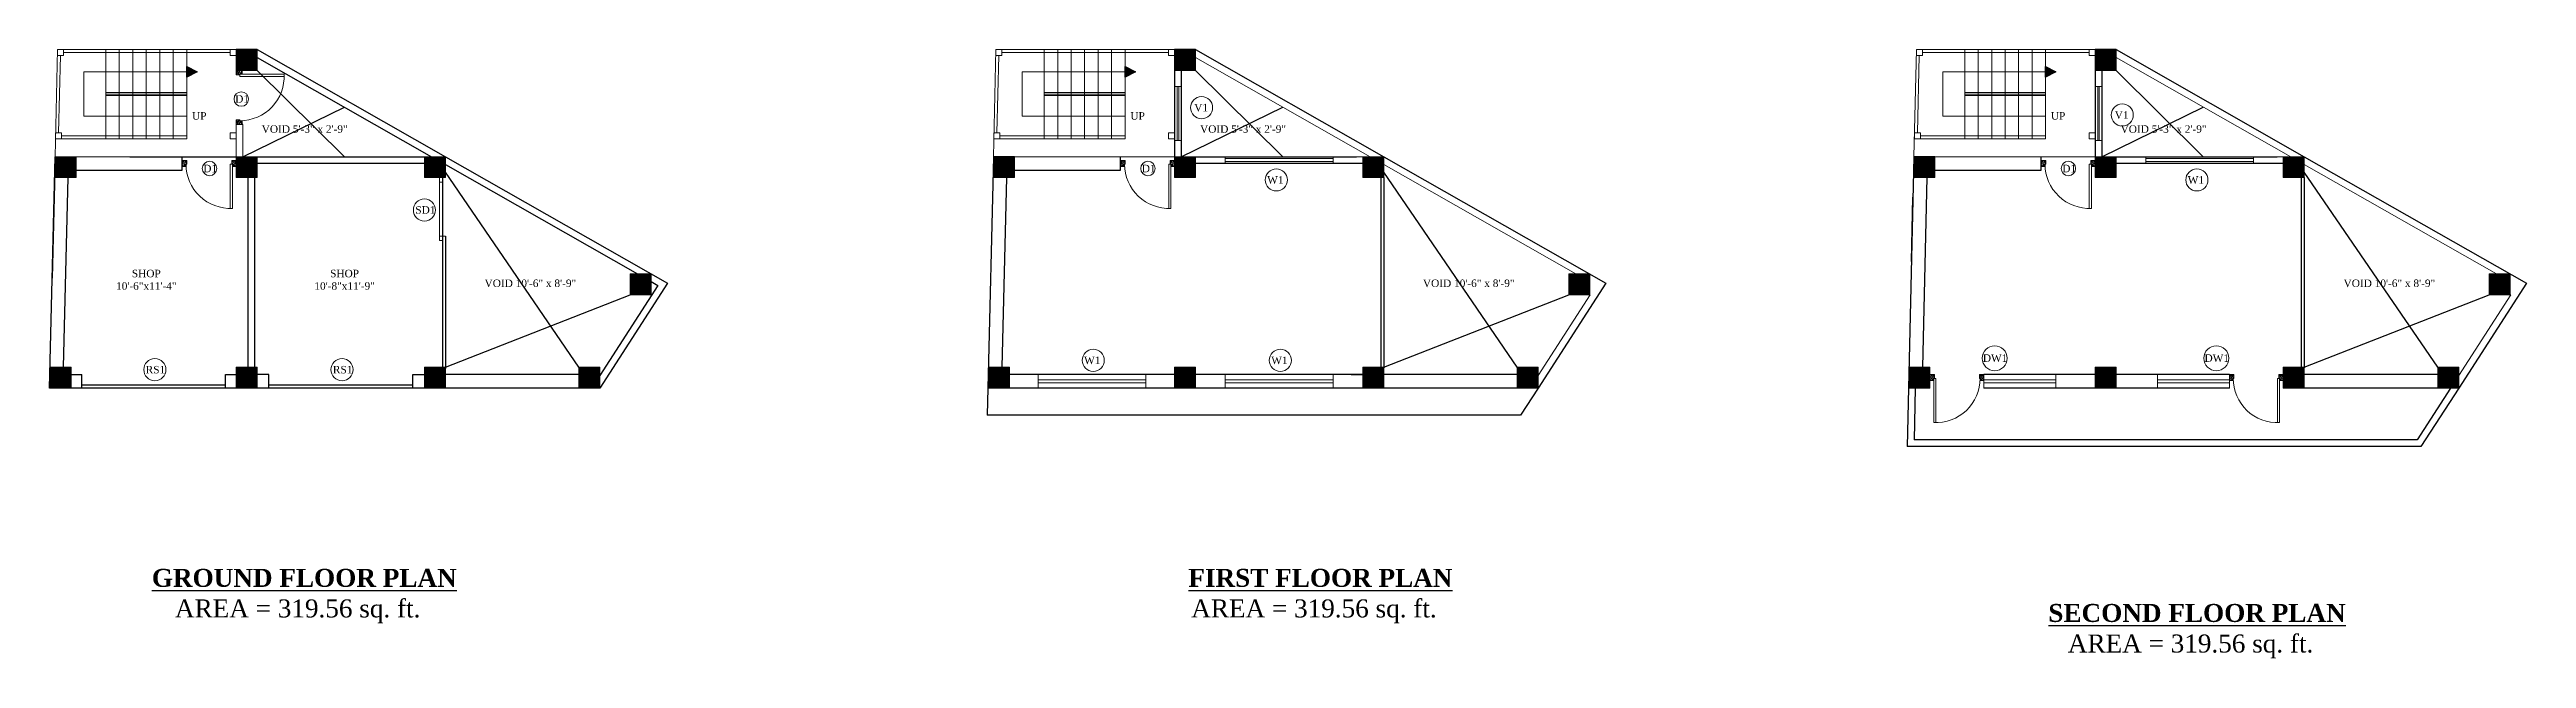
# Model space of a CAD drawing. Header units: inches. Extents: x 155573 to 346502, y -56182 to -26384.
# Drawn here: x 155573 to 157226, y -26790 to -26384 of the extents above; entities that cross this region are included whole.
import ezdxf

# ---------------------------------------------------------------- set-up
doc = ezdxf.new("R2010")
doc.units = ezdxf.units.IN
doc.header["$LTSCALE"] = 5
doc.header["$MEASUREMENT"] = 0
for name, color, linetype, lineweight in [('A-WALL', 7, 'Continuous', 9), ('DOOR', 62, 'Continuous', 0), ('Dw', 2, 'Continuous', 18)]:
    doc.layers.add(name, color=color, linetype=linetype, lineweight=lineweight)
doc.layers.add('TEXT', color=6, linetype='Continuous')
doc.layers.add('WALL', color=7, linetype='Continuous')
doc.styles.add('ordinary', font='times.ttf')

# ---------------------------------------------------------------- blocks, each defined once
blk = doc.blocks.new('A$C27B36B59')
at = {"layer": 'DOOR'}
for p, q in [((0, 4), (0, 0)), ((2.5, 4), (0, 4)), ((0, 0), (3, 0)), ((2.5, 2.5), (2.5, 4)), ((3, 2.5), (2.5, 2.5)), ((3, 0), (3, 2.5))]:
    blk.add_line(p, q, dxfattribs=at)
for centre, radius, start, end in [((-1.4, -0.5), 4.75, 22.1411, 72.838), ((1.3, 2.1), 1.64, 45.138, 144.8948), ((2.2, 0.3), 2.49, 83.3149, 152.658), ((0.1, 0.4), 2.05, 349.4875, 93.6805), ((2, -0.5), 2.01, 58.7447, 166.495), ((-0.1, 0.3), 1.13, 343.542, 86.947), ((2.1, -0.4), 1.17, 38.2816, 160.1519)]:
    blk.add_arc(centre, radius, start, end, dxfattribs=at)
blk = doc.blocks.new('D2')
at = {"layer": 'DOOR'}
for p, q in [((74474, 24047.6), (74474, 24018.1)), ((74474, 24047.6), (74475.5, 24047.6)), ((74475.5, 24047.6), (74475.5, 24018.1))]:
    blk.add_line(p, q, dxfattribs=at)
blk.add_arc((74474, 24047.6), 29.5, 180, 272.9146, dxfattribs=at)
at = {"layer": 'DOOR', "xscale": -1, "rotation": 180}
blk.add_blockref('A$C27B36B59', (74442, 24050.1), dxfattribs=at)
at = {"layer": 'DOOR', "rotation": 180}
blk.add_blockref('A$C27B36B59', (74478, 24050.1), dxfattribs=at)

msp = doc.modelspace()

# ---------------------------------------------------------------- hatches: boundary and pattern name
at = {"ltscale": 5}
for points in [[(155664.4, -26402.7), (155664.4, -26395.7), (155671.3, -26399.2)], [(156290.5, -26402.7), (156290.5, -26395.7), (156297.4, -26399.2)], [(156904.7, -26402.7), (156904.7, -26395.7), (156911.6, -26399.2)]]:
    msp.add_hatch(color=256, dxfattribs=at).paths.add_polyline_path(points)
at = {"layer": 'WALL', "linetype": 'ByBlock', "ltscale": 5, "true_color": 0xf8991e}
h = msp.add_hatch(color=30, dxfattribs=at)
h.dxf.hatch_style = 1
h.paths.add_polyline_path([(155711.4, -26384.4), (155697.4, -26384.4), (155697.4, -26398.4), (155711.4, -26398.4)])
h = msp.add_hatch(color=30, dxfattribs=at)
h.dxf.hatch_style = 1
h.paths.add_polyline_path([(156323.5, -26398.4), (156337.5, -26398.4), (156337.5, -26384.4), (156323.5, -26384.4)])
h = msp.add_hatch(color=30, dxfattribs=at)
h.dxf.hatch_style = 1
h.paths.add_polyline_path([(156937.7, -26398.4), (156951.7, -26398.4), (156951.7, -26384.4), (156937.7, -26384.4)])
h = msp.add_hatch(color=30, dxfattribs=at)
h.dxf.hatch_style = 1
h.paths.add_polyline_path([(155590.5, -26455.8), (155576.5, -26455.8), (155576.5, -26469.8), (155590.5, -26469.8)])
h = msp.add_hatch(color=30, dxfattribs=at)
h.dxf.hatch_style = 1
h.paths.add_polyline_path([(155711.4, -26455.8), (155697.4, -26455.8), (155697.4, -26469.8), (155711.4, -26469.8)])
h = msp.add_hatch(color=30, dxfattribs=at)
h.dxf.hatch_style = 1
h.paths.add_polyline_path([(155837, -26469.8), (155837, -26455.8), (155823, -26455.8), (155823, -26469.8)])
h = msp.add_hatch(color=30, dxfattribs=at)
h.dxf.hatch_style = 1
h.paths.add_polyline_path([(156202.6, -26469.8), (156216.6, -26469.8), (156216.6, -26455.8), (156202.6, -26455.8)])
h = msp.add_hatch(color=30, dxfattribs=at)
h.dxf.hatch_style = 1
h.paths.add_polyline_path([(156323.5, -26469.8), (156337.5, -26469.8), (156337.5, -26455.8), (156323.5, -26455.8)])
h = msp.add_hatch(color=30, dxfattribs=at)
h.dxf.hatch_style = 1
h.paths.add_polyline_path([(156463.1, -26469.8), (156463.1, -26455.8), (156449.1, -26455.8), (156449.1, -26469.8)])
h = msp.add_hatch(color=30, dxfattribs=at)
h.dxf.hatch_style = 1
h.paths.add_polyline_path([(156816.8, -26469.8), (156830.8, -26469.8), (156830.8, -26455.8), (156816.8, -26455.8)])
h = msp.add_hatch(color=30, dxfattribs=at)
h.dxf.hatch_style = 1
h.paths.add_polyline_path([(156937.7, -26469.8), (156951.7, -26469.8), (156951.7, -26455.8), (156937.7, -26455.8)])
h = msp.add_hatch(color=30, dxfattribs=at)
h.dxf.hatch_style = 1
h.paths.add_polyline_path([(157077.3, -26469.8), (157077.3, -26455.8), (157063.3, -26455.8), (157063.3, -26469.8)])
h = msp.add_hatch(color=30, dxfattribs=at)
h.dxf.hatch_style = 1
h.paths.add_polyline_path([(155960.3, -26533.9), (155960.3, -26547.9), (155974.3, -26547.9), (155974.3, -26533.9)])
h = msp.add_hatch(color=30, dxfattribs=at)
h.dxf.hatch_style = 1
h.paths.add_polyline_path([(156586.5, -26533.9), (156586.5, -26547.9), (156600.5, -26547.9), (156600.5, -26533.9)])
h = msp.add_hatch(color=30, dxfattribs=at)
h.dxf.hatch_style = 1
h.paths.add_polyline_path([(157200.7, -26533.9), (157200.7, -26547.9), (157214.7, -26547.9), (157214.7, -26533.9)])
h = msp.add_hatch(color=30, dxfattribs=at)
h.dxf.hatch_style = 1
h.paths.add_polyline_path([(155573.2, -26596.1), (155573.2, -26610.1), (155587.2, -26610.1), (155587.2, -26596.1)])
h = msp.add_hatch(color=30, dxfattribs=at)
h.dxf.hatch_style = 1
h.paths.add_polyline_path([(155697.4, -26596.1), (155697.4, -26610.1), (155711.4, -26610.1), (155711.4, -26596.1)])
h = msp.add_hatch(color=30, dxfattribs=at)
h.dxf.hatch_style = 1
h.paths.add_polyline_path([(155823, -26596.1), (155823, -26610.1), (155837, -26610.1), (155837, -26596.1)])
h = msp.add_hatch(color=30, dxfattribs=at)
h.dxf.hatch_style = 1
h.paths.add_polyline_path([(155926, -26596.1), (155926, -26610.1), (155940, -26610.1), (155940, -26596.1)])
h = msp.add_hatch(color=30, dxfattribs=at)
h.dxf.hatch_style = 1
h.paths.add_polyline_path([(156199.3, -26596.1), (156199.3, -26610.1), (156213.3, -26610.1), (156213.3, -26596.1)])
h = msp.add_hatch(color=30, dxfattribs=at)
h.dxf.hatch_style = 1
h.paths.add_polyline_path([(156323.5, -26596.1), (156323.5, -26610.1), (156337.5, -26610.1), (156337.5, -26596.1)])
h = msp.add_hatch(color=30, dxfattribs=at)
h.dxf.hatch_style = 1
h.paths.add_polyline_path([(156449.1, -26596.1), (156449.1, -26610.1), (156463.1, -26610.1), (156463.1, -26596.1)])
h = msp.add_hatch(color=30, dxfattribs=at)
h.dxf.hatch_style = 1
h.paths.add_polyline_path([(156552.1, -26596.1), (156552.1, -26610.1), (156566.1, -26610.1), (156566.1, -26596.1)])
h = msp.add_hatch(color=30, dxfattribs=at)
h.dxf.hatch_style = 1
h.paths.add_polyline_path([(156813.5, -26596.1), (156813.5, -26610.1), (156827.5, -26610.1), (156827.5, -26596.1)])
h = msp.add_hatch(color=30, dxfattribs=at)
h.dxf.hatch_style = 1
h.paths.add_polyline_path([(156937.7, -26596.1), (156937.7, -26610.1), (156951.7, -26610.1), (156951.7, -26596.1)])
h = msp.add_hatch(color=30, dxfattribs=at)
h.dxf.hatch_style = 1
h.paths.add_polyline_path([(157063.3, -26596.1), (157063.3, -26610.1), (157077.3, -26610.1), (157077.3, -26596.1)])
h = msp.add_hatch(color=30, dxfattribs=at)
h.dxf.hatch_style = 1
h.paths.add_polyline_path([(157166.3, -26596.1), (157166.3, -26610.1), (157180.3, -26610.1), (157180.3, -26596.1)])

# ---------------------------------------------------------------- linework, layer by layer
at = {"ltscale": 5}
for p, q in [((155664.4, -26402.7, -72.7), (155664.4, -26395.7, -72.7)), ((155664.4, -26395.7, -72.7), (155671.3, -26399.2, -72.7)), ((155671.3, -26399.2, -72.7), (155664.4, -26402.7, -72.7)), ((156290.5, -26402.7, -72.7), (156290.5, -26395.7, -72.7)), ((156290.5, -26395.7, -72.7), (156297.4, -26399.2, -72.7)), ((156297.4, -26399.2, -72.7), (156290.5, -26402.7, -72.7)), ((156904.7, -26402.7, -72.7), (156904.7, -26395.7, -72.7)), ((156904.7, -26395.7, -72.7), (156911.6, -26399.2, -72.7)), ((156911.6, -26399.2, -72.7), (156904.7, -26402.7, -72.7))]:
    msp.add_line(p, q, dxfattribs=at)
at = {"layer": 'A-WALL', "ltscale": 5}
for p, q in [((155578.2, -26384.4, -72.7), (155576.5, -26455.8, -72.7)), ((155697.4, -26384.4, -72.7), (155578.2, -26384.4, -72.7)), ((155580.1, -26388.4, -72.7), (155578.9, -26439.8, -72.7)), ((155693.4, -26386.4, -72.7), (155582.2, -26386.4, -72.7)), ((155610.4, -26384.4, -72.7), (155610.4, -26443.8, -72.7)), ((155619.4, -26384.4, -72.7), (155619.4, -26443.8, -72.7)), ((155628.4, -26384.4, -72.7), (155628.4, -26443.8, -72.7)), ((155637.4, -26384.4, -72.7), (155637.4, -26443.8, -72.7)), ((155646.4, -26384.4, -72.7), (155646.4, -26443.8, -72.7)), ((155655.4, -26384.4, -72.7), (155655.4, -26443.8, -72.7)), ((155664.4, -26384.4, -72.7), (155664.4, -26414.1, -72.7)), ((156204.3, -26384.4, -72.7), (156202.6, -26455.8, -72.7)), ((156323.5, -26384.4, -72.7), (156204.3, -26384.4, -72.7)), ((156206.2, -26388.4, -72.7), (156205, -26439.8, -72.7)), ((156319.5, -26386.4, -72.7), (156208.3, -26386.4, -72.7)), ((156236.5, -26384.4, -72.7), (156236.5, -26443.8, -72.7)), ((156245.5, -26384.4, -72.7), (156245.5, -26443.8, -72.7)), ((156254.5, -26384.4, -72.7), (156254.5, -26443.8, -72.7)), ((156263.5, -26384.4, -72.7), (156263.5, -26443.8, -72.7)), ((156272.5, -26384.4, -72.7), (156272.5, -26443.8, -72.7)), ((156281.5, -26384.4, -72.7), (156281.5, -26443.8, -72.7)), ((156290.5, -26384.4, -72.7), (156290.5, -26414.1, -72.7)), ((156818.5, -26384.4, -72.7), (156816.8, -26455.8, -72.7)), ((156937.7, -26384.4, -72.7), (156818.5, -26384.4, -72.7)), ((156820.4, -26388.4, -72.7), (156819.2, -26439.8, -72.7)), ((156933.7, -26386.4, -72.7), (156822.5, -26386.4, -72.7)), ((156850.7, -26384.4, -72.7), (156850.7, -26443.8, -72.7)), ((156859.7, -26384.4, -72.7), (156859.7, -26443.8, -72.7)), ((156868.7, -26384.4, -72.7), (156868.7, -26443.8, -72.7)), ((156877.7, -26384.4, -72.7), (156877.7, -26443.8, -72.7)), ((156886.7, -26384.4, -72.7), (156886.7, -26443.8, -72.7)), ((156895.7, -26384.4, -72.7), (156895.7, -26443.8, -72.7)), ((156904.7, -26384.4, -72.7), (156904.7, -26414.1, -72.7)), ((155595.8, -26428.9, -72.7), (155595.8, -26399.2, -72.7)), ((155595.8, -26399.2, -72.7), (155664.4, -26399.2, -72.7)), ((156221.9, -26428.9, -72.7), (156221.9, -26399.2, -72.7)), ((156221.9, -26399.2, -72.7), (156290.5, -26399.2, -72.7)), ((156328, -26409.1, -72.7), (156323.5, -26409.1, -72.7)), ((156836.1, -26428.9, -72.7), (156836.1, -26399.2, -72.7)), ((156836.1, -26399.2, -72.7), (156904.7, -26399.2, -72.7)), ((156942.2, -26409.1, -72.7), (156937.7, -26409.1, -72.7)), ((155664.4, -26413.1, -72.7), (155610.4, -26413.1, -72.7)), ((155664.4, -26414.1, -72.7), (155610.4, -26414.1, -72.7)), ((155664.4, -26415.1, -72.7), (155610.4, -26415.1, -72.7)), ((155664.4, -26414.1, -72.7), (155664.4, -26443.8, -72.7)), ((156290.5, -26413.1, -72.7), (156236.5, -26413.1, -72.7)), ((156290.5, -26414.1, -72.7), (156236.5, -26414.1, -72.7)), ((156290.5, -26415.1, -72.7), (156236.5, -26415.1, -72.7)), ((156290.5, -26414.1, -72.7), (156290.5, -26443.8, -72.7)), ((156904.7, -26413.1, -72.7), (156850.7, -26413.1, -72.7)), ((156904.7, -26414.1, -72.7), (156850.7, -26414.1, -72.7)), ((156904.7, -26415.1, -72.7), (156850.7, -26415.1, -72.7)), ((156904.7, -26414.1, -72.7), (156904.7, -26443.8, -72.7)), ((155664.4, -26441.8, -72.7), (155580.9, -26441.8, -72.7)), ((155664.4, -26428.9, -72.7), (155595.8, -26428.9, -72.7)), ((155697.4, -26434.4, -72.7), (155697.4, -26469.8, -72.7)), ((155701.9, -26434.4, -72.7), (155701.9, -26455.8, -72.7)), ((156290.5, -26441.8, -72.7), (156207, -26441.8, -72.7)), ((156290.5, -26428.9, -72.7), (156221.9, -26428.9, -72.7)), ((156904.7, -26441.8, -72.7), (156821.2, -26441.8, -72.7)), ((156904.7, -26428.9, -72.7), (156836.1, -26428.9, -72.7)), ((155590.5, -26455.8, -72.7), (155576.5, -26455.8, -72.7)), ((155697.4, -26455.8, -72.7), (155576.5, -26455.8, -72.7)), ((155664.4, -26443.8, -72.7), (155576.8, -26443.8, -72.7)), ((155697.4, -26443.8, -72.7), (155693.4, -26443.8, -72.7)), ((156323.5, -26455.8, -72.7), (156202.6, -26455.8, -72.7)), ((156290.5, -26443.8, -72.7), (156202.9, -26443.8, -72.7)), ((156323.5, -26443.8, -72.7), (156319.5, -26443.8, -72.7)), ((156328, -26445.1, -72.7), (156323.5, -26445.1, -72.7)), ((156357.3, -26460.3, -72.7), (156357.3, -26455.8, -72.7)), ((156429.3, -26460.3, -72.7), (156429.3, -26455.8, -72.7)), ((156937.7, -26455.8, -72.7), (156816.8, -26455.8, -72.7)), ((156904.7, -26443.8, -72.7), (156817.1, -26443.8, -72.7)), ((156937.7, -26443.8, -72.7), (156933.7, -26443.8, -72.7)), ((156942.2, -26445.1, -72.7), (156937.7, -26445.1, -72.7)), ((156971.5, -26460.3, -72.7), (156971.5, -26455.8, -72.7)), ((157043.5, -26460.3, -72.7), (157043.5, -26455.8, -72.7)), ((155833, -26511.8, -72.7), (155833, -26469.8, -72.7)), ((155833, -26469.8, -72.7), (155835, -26469.8, -72.7)), ((155833, -26472.8, -72.7), (155835, -26472.8, -72.7)), ((155835, -26469.8, -72.7), (155835, -26511.8, -72.7)), ((155835, -26508.8, -72.7), (155833, -26508.8, -72.7)), ((155835, -26508.8, -72.7), (155837, -26508.8, -72.7)), ((155835, -26511.8, -72.7), (155833, -26511.8, -72.7)), ((156232.4, -26601.1, -72.7), (156232.4, -26610.1, -72.7)), ((156304.4, -26601.1, -72.7), (156304.4, -26610.1, -72.7)), ((156357.3, -26601.1, -72.7), (156357.3, -26610.1, -72.7)), ((156429.3, -26601.1, -72.7), (156429.3, -26610.1, -72.7)), ((156863.5, -26601.1, -72.7), (156863.5, -26610.1, -72.7)), ((156911.5, -26601.1, -72.7), (156911.5, -26610.1, -72.7)), ((156979.3, -26601.1, -72.7), (156979.3, -26610.1, -72.7)), ((157027.3, -26601.1, -72.7), (157027.3, -26610.1, -72.7)), ((156813.5, -26610.1, -72.7), (156813.2, -26610.1, -72.7))]:
    msp.add_line(p, q, dxfattribs=at)
at = {"layer": 'A-WALL', "lineweight": 30}
for p, q in [((155711.4, -26384.4, -72.7), (155697.4, -26384.4, -72.7)), ((155711.4, -26384.4, -72.7), (155837, -26455.8, -72.7)), ((155711.4, -26389.6, -72.7), (155827.8, -26455.8, -72.7)), ((156323.5, -26384.4, -72.7), (156323.5, -26455.8, -72.7)), ((156337.5, -26384.4, -72.7), (156323.5, -26384.4, -72.7)), ((156337.5, -26384.4, -72.7), (156463.1, -26455.8, -72.7)), ((156937.7, -26384.4, -72.7), (156937.7, -26455.8, -72.7)), ((156951.7, -26384.4, -72.7), (156937.7, -26384.4, -72.7)), ((156951.7, -26384.4, -72.7), (157077.3, -26455.8, -72.7)), ((156328, -26398.4, -72.7), (156328, -26455.8, -72.7)), ((156328, -26398.4, -72.7), (156328, -26455.8, -72.7)), ((156942.2, -26398.4, -72.7), (156942.2, -26455.8, -72.7)), ((156942.2, -26398.4, -72.7), (156942.2, -26455.8, -72.7)), ((155701.9, -26434.4, -72.7), (155697.4, -26434.4, -72.7)), ((155572.8, -26610.1, -72.7), (155576.5, -26455.8, -72.7)), ((155576.5, -26455.8, -72.7), (155574.6, -26536.7, -72.7)), ((155626.5, -26455.8, -72.7), (155697.4, -26455.8, -72.7)), ((155661.4, -26464.8, -72.7), (155661.4, -26455.8, -72.7)), ((155711.4, -26455.8, -72.7), (155823, -26455.8, -72.7)), ((155837, -26455.8, -72.7), (155985.2, -26540.1, -72.7)), ((156202.6, -26455.8, -72.7), (156199, -26610.1, -72.7)), ((156216.6, -26455.8, -72.7), (156202.6, -26455.8, -72.7)), ((156287.5, -26464.8, -72.7), (156287.5, -26455.8, -72.7)), ((156337.5, -26455.8, -72.7), (156444.9, -26455.8, -72.7)), ((156463.1, -26455.8, -72.7), (156611.3, -26540.1, -72.7)), ((156816.8, -26455.8, -72.7), (156813.2, -26610.1, -72.7)), ((156830.8, -26455.8, -72.7), (156816.8, -26455.8, -72.7)), ((156901.7, -26464.8, -72.7), (156901.7, -26455.8, -72.7)), ((156951.7, -26455.8, -72.7), (157059.1, -26455.8, -72.7)), ((157077.3, -26455.8, -72.7), (157225.5, -26540.1, -72.7)), ((155582.2, -26596.1, -72.7), (155585.2, -26469.8, -72.7)), ((155590.5, -26464.8, -72.7), (155661.4, -26464.8, -72.7)), ((155705.1, -26469.8, -72.7), (155705.1, -26596.1, -72.7)), ((155709.6, -26469.8, -72.7), (155709.6, -26596.1, -72.7)), ((155823, -26460.3, -72.7), (155711.4, -26460.3, -72.7)), ((155835, -26469.8, -72.7), (155835, -26596.1, -72.7)), ((155837, -26461, -72.7), (155965.2, -26533.9, -72.7)), ((156211.3, -26469.8, -72.7), (156208.3, -26596.1, -72.7)), ((156216.6, -26464.8, -72.7), (156287.5, -26464.8, -72.7)), ((156449.1, -26460.3, -72.7), (156337.5, -26460.3, -72.7)), ((156461.1, -26469.8, -72.7), (156461.1, -26596.6, -72.7)), ((156463.1, -26469.8, -72.7), (156463.1, -26596.6, -72.7)), ((156825.5, -26469.8, -72.7), (156822.5, -26596.1, -72.7)), ((156830.8, -26464.8, -72.7), (156901.7, -26464.8, -72.7)), ((157063.3, -26460.3, -72.7), (156951.7, -26460.3, -72.7)), ((157075.3, -26469.8, -72.7), (157075.3, -26596.6, -72.7)), ((157077.3, -26469.8, -72.7), (157077.3, -26596.6, -72.7)), ((156815.2, -26525.7, -72.7), (156816.2, -26482.7, -72.7)), ((155837, -26508.8, -72.7), (155837, -26597.1, -72.7)), ((155985.2, -26540.1, -72.7), (155940, -26610.1, -72.7)), ((155978.8, -26541.6, -72.7), (155940, -26601.8, -72.7)), ((155974.3, -26539.1, -72.7), (155978.8, -26541.6, -72.7)), ((156611.3, -26540.1, -72.7), (156566.1, -26610.1, -72.7)), ((157225.5, -26540.1, -72.7), (157180.3, -26610.1, -72.7)), ((155587.2, -26601.1, -72.7), (155594.3, -26601.1, -72.7)), ((155594.3, -26610.1, -72.7), (155594.3, -26601.1, -72.7)), ((155690.3, -26608.1, -72.7), (155594.3, -26608.1, -72.7)), ((155690.3, -26610.1, -72.7), (155690.3, -26601.1, -72.7)), ((155690.3, -26601.1, -72.7), (155697.4, -26601.1, -72.7)), ((155719.2, -26601.1, -72.7), (155711.4, -26601.1, -72.7)), ((155719.2, -26610.1, -72.7), (155719.2, -26601.1, -72.7)), ((155815.2, -26608.1, -72.7), (155719.2, -26608.1, -72.7)), ((155815.2, -26610.1, -72.7), (155815.2, -26601.1, -72.7)), ((155815.2, -26601.1, -72.7), (155823, -26601.1, -72.7)), ((155926, -26601.1, -72.7), (155837, -26601.1, -72.7)), ((156323.5, -26601.1, -72.7), (156213.3, -26601.1, -72.7)), ((156449.1, -26601.1, -72.7), (156337.5, -26601.1, -72.7)), ((156345.3, -26601.1, -72.7), (156337.5, -26601.1, -72.7)), ((156441.3, -26601.1, -72.7), (156449.1, -26601.1, -72.7)), ((156552.1, -26601.1, -72.7), (156463.1, -26601.1, -72.7)), ((156937.7, -26601.1, -72.7), (156863.5, -26601.1, -72.7)), ((157027.3, -26601.1, -72.7), (156951.7, -26601.1, -72.7)), ((157166.3, -26601.1, -72.7), (157077.3, -26601.1, -72.7)), ((155939.3, -26610.1, -72.7), (155572.8, -26610.1, -72.7)), ((155939.3, -26610.1, -72.7), (155572.8, -26610.1, -72.7)), ((156199, -26610.1, -72.7), (156198.5, -26628.1, -72.7)), ((156566.1, -26610.1, -72.7), (156199, -26610.1, -72.7)), ((156566.1, -26610.1, -72.7), (156554.4, -26628.1, -72.7)), ((156813.2, -26610.1, -72.7), (156812.2, -26649.1, -72.7)), ((156817.7, -26610.1, -72.7), (156816.9, -26644.6, -72.7)), ((157027.3, -26610.1, -72.7), (156863.5, -26610.1, -72.7)), ((157180.3, -26610.1, -72.7), (157077.3, -26610.1, -72.7)), ((157174.9, -26610.1, -72.7), (157152.6, -26644.6, -72.7)), ((157180.3, -26610.1, -72.7), (157155.1, -26649.1, -72.7)), ((156554.4, -26628.1, -72.7), (156198.5, -26628.1, -72.7)), ((157155.1, -26649.1, -72.7), (156812.2, -26649.1, -72.7)), ((157152.6, -26644.6, -72.7), (156816.9, -26644.6, -72.7))]:
    msp.add_line(p, q, dxfattribs=at)
at = {"layer": 'A-WALL', "ltscale": 5, "elevation": -72.7}
for points in [[(155578.2, -26384.4), (155582.2, -26384.4), (155582.2, -26388.4), (155578.2, -26388.4)], [(155693.4, -26384.4), (155697.4, -26384.4), (155697.4, -26388.4), (155693.4, -26388.4)], [(155697.4, -26398.4), (155711.4, -26398.4), (155711.4, -26384.4), (155697.4, -26384.4)], [(156204.3, -26384.4), (156208.3, -26384.4), (156208.3, -26388.4), (156204.3, -26388.4)], [(156319.5, -26384.4), (156323.5, -26384.4), (156323.5, -26388.4), (156319.5, -26388.4)], [(156323.5, -26398.4), (156337.5, -26398.4), (156337.5, -26384.4), (156323.5, -26384.4)], [(156337.5, -26389.6), (156337.5, -26398.4), (156328, -26398.4), (156328, -26419.8), (156328, -26455.8), (156337.5, -26455.8), (156454, -26455.8)], [(156818.5, -26384.4), (156822.5, -26384.4), (156822.5, -26388.4), (156818.5, -26388.4)], [(156933.7, -26384.4), (156937.7, -26384.4), (156937.7, -26388.4), (156933.7, -26388.4)], [(156937.7, -26398.4), (156951.7, -26398.4), (156951.7, -26384.4), (156937.7, -26384.4)], [(156951.7, -26389.6), (156951.7, -26398.4), (156942.2, -26398.4), (156942.2, -26419.8), (156942.2, -26455.8), (156951.7, -26455.8), (157068.2, -26455.8)], [(155576.9, -26439.8), (155580.9, -26439.8), (155580.9, -26443.8), (155576.9, -26443.8)], [(155693.4, -26439.8), (155697.4, -26439.8), (155697.4, -26443.8), (155693.4, -26443.8)], [(156203, -26439.8), (156207, -26439.8), (156207, -26443.8), (156203, -26443.8)], [(156319.5, -26439.8), (156323.5, -26439.8), (156323.5, -26443.8), (156319.5, -26443.8)], [(156817.2, -26439.8), (156821.2, -26439.8), (156821.2, -26443.8), (156817.2, -26443.8)], [(156933.7, -26439.8), (156937.7, -26439.8), (156937.7, -26443.8), (156933.7, -26443.8)], [(155576.5, -26469.8), (155590.5, -26469.8), (155590.5, -26455.8), (155576.5, -26455.8)], [(155697.4, -26469.8), (155711.4, -26469.8), (155711.4, -26455.8), (155697.4, -26455.8)], [(155823, -26469.8), (155837, -26469.8), (155837, -26455.8), (155823, -26455.8)], [(156202.6, -26469.8), (156216.6, -26469.8), (156216.6, -26455.8), (156202.6, -26455.8)], [(156323.5, -26469.8), (156337.5, -26469.8), (156337.5, -26455.8), (156323.5, -26455.8)], [(156449.1, -26469.8), (156463.1, -26469.8), (156463.1, -26455.8), (156449.1, -26455.8)], [(156816.8, -26469.8), (156830.8, -26469.8), (156830.8, -26455.8), (156816.8, -26455.8)], [(156937.7, -26469.8), (156951.7, -26469.8), (156951.7, -26455.8), (156937.7, -26455.8)], [(157063.3, -26469.8), (157077.3, -26469.8), (157077.3, -26455.8), (157063.3, -26455.8)], [(155960.3, -26533.9), (155974.3, -26533.9), (155974.3, -26547.9), (155960.3, -26547.9)], [(156586.5, -26533.9), (156600.5, -26533.9), (156600.5, -26547.9), (156586.5, -26547.9)], [(157200.7, -26533.9), (157214.7, -26533.9), (157214.7, -26547.9), (157200.7, -26547.9)], [(155573.2, -26596.1), (155587.2, -26596.1), (155587.2, -26610.1), (155573.2, -26610.1)], [(155697.4, -26596.1), (155711.4, -26596.1), (155711.4, -26610.1), (155697.4, -26610.1)], [(155823, -26596.1), (155837, -26596.1), (155837, -26610.1), (155823, -26610.1)], [(155926, -26596.1), (155940, -26596.1), (155940, -26610.1), (155926, -26610.1)], [(156199.3, -26596.1), (156213.3, -26596.1), (156213.3, -26610.1), (156199.3, -26610.1)], [(156323.5, -26596.1), (156337.5, -26596.1), (156337.5, -26610.1), (156323.5, -26610.1)], [(156449.1, -26596.1), (156463.1, -26596.1), (156463.1, -26610.1), (156449.1, -26610.1)], [(156552.1, -26596.1), (156566.1, -26596.1), (156566.1, -26610.1), (156552.1, -26610.1)], [(156813.5, -26596.1), (156827.5, -26596.1), (156827.5, -26610.1), (156813.5, -26610.1)], [(156937.7, -26596.1), (156951.7, -26596.1), (156951.7, -26610.1), (156937.7, -26610.1)], [(157063.3, -26596.1), (157077.3, -26596.1), (157077.3, -26610.1), (157063.3, -26610.1)], [(157166.3, -26596.1), (157180.3, -26596.1), (157180.3, -26610.1), (157166.3, -26610.1)]]:
    msp.add_lwpolyline(points, close=True, dxfattribs=at)
for points in [[(155837, -26601.1), (155837, -26601.1), (155926, -26601.1), (155926, -26596.1), (155940, -26596.1), (155940, -26601.8), (155974.8, -26547.9), (155960.3, -26547.9), (155960.3, -26533.9), (155965.2, -26533.9), (155837, -26461), (155837, -26469.8)], [(156463.1, -26601.1), (156463.1, -26601.1), (156552.1, -26601.1), (156552.1, -26596.1), (156566.1, -26596.1), (156566.1, -26601.8), (156600.9, -26547.9), (156586.5, -26547.9), (156586.5, -26533.9), (156591.3, -26533.9), (156463.1, -26461), (156463.1, -26469.8)], [(157077.3, -26601.1), (157077.3, -26601.1), (157166.3, -26601.1), (157166.3, -26596.1), (157180.3, -26596.1), (157180.3, -26601.8), (157215.1, -26547.9), (157200.7, -26547.9), (157200.7, -26533.9), (157205.6, -26533.9), (157077.3, -26461), (157077.3, -26469.8)], [(155837, -26508.8), (155837, -26596.1)]]:
    msp.add_lwpolyline(points, dxfattribs=at)
at = {"layer": 'A-WALL', "ltscale": 5}
for centre, radius in [((155700.8, -26417.4, -72.7), 4.82), ((156341.5, -26423.1, -72.7), 7.38), ((156955.8, -26428, -72.7), 7.38), ((155679.6, -26463.7, -72.7), 4.82), ((156305.7, -26463.7, -72.7), 4.82), ((156919.9, -26463.7, -72.7), 4.82), ((156391.4, -26471.3, -72.7), 7.38), ((157005.6, -26471.3, -72.7), 7.38), ((155823, -26491.4, -72.7), 7.38), ((155643.1, -26597.8, -72.7), 7.38), ((155768, -26597.8, -72.7), 7.38), ((156269.2, -26591.6, -72.7), 7.38), ((156394.1, -26591.6, -72.7), 7.38), ((156870.7, -26590.2, -72.7), 8.32), ((157018.6, -26590.2, -72.7), 8.32)]:
    msp.add_circle(centre, radius, dxfattribs=at)
at = {"layer": 'Dw', "color": 3}
for p, q in [((156325.3, -26445.1, -72.7), (156325.3, -26409.1, -72.7)), ((156326.3, -26445.1, -72.7), (156326.3, -26409.1, -72.7)), ((156939.5, -26445.1, -72.7), (156939.5, -26409.1, -72.7)), ((156940.5, -26445.1, -72.7), (156940.5, -26409.1, -72.7)), ((156429.3, -26457, -72.7), (156357.3, -26457, -72.7)), ((156429.3, -26459, -72.7), (156357.3, -26459, -72.7)), ((157043.5, -26457, -72.7), (156971.5, -26457, -72.7)), ((157043.5, -26459, -72.7), (156971.5, -26459, -72.7)), ((156232.4, -26604.6, -72.7), (156304.4, -26604.6, -72.7)), ((156232.4, -26606.6, -72.7), (156304.4, -26606.6, -72.7)), ((156357.3, -26604.6, -72.7), (156429.3, -26604.6, -72.7)), ((156357.3, -26606.6, -72.7), (156429.3, -26606.6, -72.7)), ((156911.5, -26604.6, -72.7), (156863.5, -26604.6, -72.7)), ((156911.5, -26606.6, -72.7), (156863.5, -26606.6, -72.7)), ((156979.3, -26604.6, -72.7), (157027.3, -26604.6, -72.7)), ((156979.3, -26606.6, -72.7), (157027.3, -26606.6, -72.7))]:
    msp.add_line(p, q, dxfattribs=at)
at = {"layer": 'WALL', "color": 30, "linetype": 'ByBlock', "ltscale": 5, "true_color": 0xf8991e}
for p, q in [((155711.4, -26398.4, -72.7), (155769.6, -26455.8, -72.7)), ((156337.5, -26398.4, -72.7), (156395.7, -26455.8, -72.7)), ((156951.7, -26398.4, -72.7), (157009.9, -26455.8, -72.7)), ((155701.9, -26455.8, -72.7), (155769.6, -26422.7, -72.7)), ((156328, -26455.8, -72.7), (156395.7, -26422.7, -72.7)), ((156942.2, -26455.8, -72.7), (157009.9, -26422.7, -72.7)), ((155926, -26596.1, -72.7), (155837, -26466.1, -72.7)), ((156552.1, -26596.1, -72.7), (156463.1, -26466.1, -72.7)), ((157166.3, -26596.1, -72.7), (157077.3, -26466.1, -72.7)), ((155837, -26596.1, -72.7), (155960.3, -26547.9, -72.7)), ((156463.1, -26596.1, -72.7), (156586.5, -26547.9, -72.7)), ((157077.3, -26596.1, -72.7), (157200.7, -26547.9, -72.7))]:
    msp.add_line(p, q, dxfattribs=at)

# ---------------------------------------------------------------- block references
at = {"layer": 'WALL', "color": 2, "linetype": 'ByBlock', "rotation": 90.00000000018322}
msp.add_blockref('D2', (179747.5, -100876.3, -72.7), dxfattribs=at)
at = {"layer": 'WALL', "color": 2, "linetype": 'ByBlock'}
for p in [(81219.4, -50508.4, -72.7), (81845.6, -50508.4, -72.7), (82459.8, -50508.4, -72.7), (82585.3, -50651.2, -72.7)]:
    msp.add_blockref('D2', p, dxfattribs=at)
at = {"layer": 'WALL', "color": 2, "linetype": 'ByBlock', "xscale": -1, "rotation": 359.9999999998169}
msp.add_blockref('D2', (231305.5, -50651.2, -72.7), dxfattribs=at)

# ---------------------------------------------------------------- texts
at = {"layer": 'TEXT', "style": 'ordinary'}
for s, p in [('UP', (155667.9, -26431.1, -72.7)), ('D1', (155696.7, -26419.8, -72.7)), ('UP', (156294, -26431.1, -72.7)), ('V1', (156336.6, -26425.6, -72.7)), ('UP', (156908.2, -26431.1, -72.7)), ('V1', (156950.8, -26430.5, -72.7)), ('VOID 5\'-3" x 2\'-9"', (155714.4, -26439.9, -72.7)), ('VOID 5\'-3" x 2\'-9"', (156340.5, -26439.9, -72.7)), ('VOID 5\'-3" x 2\'-9"', (156954.7, -26439.9, -72.7)), ('D1', (155675.4, -26466.2, -72.7)), ('D1', (156301.6, -26466.2, -72.7)), ('W1', (156385.3, -26473.8, -72.7)), ('D1', (156915.8, -26466.2, -72.7)), ('W1', (156999.5, -26473.8, -72.7)), ('SD1', (155816.9, -26493.8, -72.7)), ('VOID 10\'-6" x 8\'-9"', (155863.1, -26542.7, -72.7)), ('VOID 10\'-6" x 8\'-9"', (156489.2, -26542.7, -72.7)), ('VOID 10\'-6" x 8\'-9"', (157103.5, -26542.7, -72.7)), ('W1', (156263.1, -26594.1, -72.7)), ('W1', (156388, -26594.1, -72.7)), ('DW1', (156862.8, -26592.6, -72.7)), ('DW1', (157010.7, -26592.6, -72.7)), ('RS1', (155637, -26600.3, -72.7)), ('RS1', (155761.9, -26600.3, -72.7))]:
    msp.add_text(s, height=5, dxfattribs=at).set_placement(p)
at = {"layer": 'TEXT', "char_height": 5, "attachment_point": 8, "style": 'ordinary'}
for s, insert in [('SHOP\\P10\'-6"x11\'-4"', (155637.4, -26544.6, -72.7)), ('SHOP\\P10\'-8"x11\'-9"', (155769.7, -26544.6, -72.7))]:
    msp.add_mtext_dynamic_manual_height_columns(s, width=101.569, gutter_width=1720.7, heights=[0], dxfattribs=dict(at, insert=insert))
at = {"layer": 'TEXT', "char_height": 12, "width": 219.815, "attachment_point": 8, "style": 'ordinary'}
for s, insert in [('{\\fTimes New Roman|b1|i0|c0|p18;\\LGROUND FLOOR PLAN}', (155742.8, -26742.8, -72.7)), ('{\\fTimes New Roman|b1|i0|c0|p18;\\LFIRST FLOOR PLAN}', (156420.8, -26742.8, -72.7)), ('AREA = 319.56 sq. ft.', (155738.4, -26766.9, -72.7)), ('AREA = 319.56 sq. ft.', (156416.5, -26766.9, -72.7)), ('{\\fTimes New Roman|b1|i0|c0|p18;\\LSECOND FLOOR PLAN}', (157005.7, -26766.2, -72.7)), ('AREA = 319.56 sq. ft.', (157001.4, -26790.3, -72.7))]:
    msp.add_mtext(s, dxfattribs=dict(at, insert=insert))

doc.saveas('drawing.dxf')
